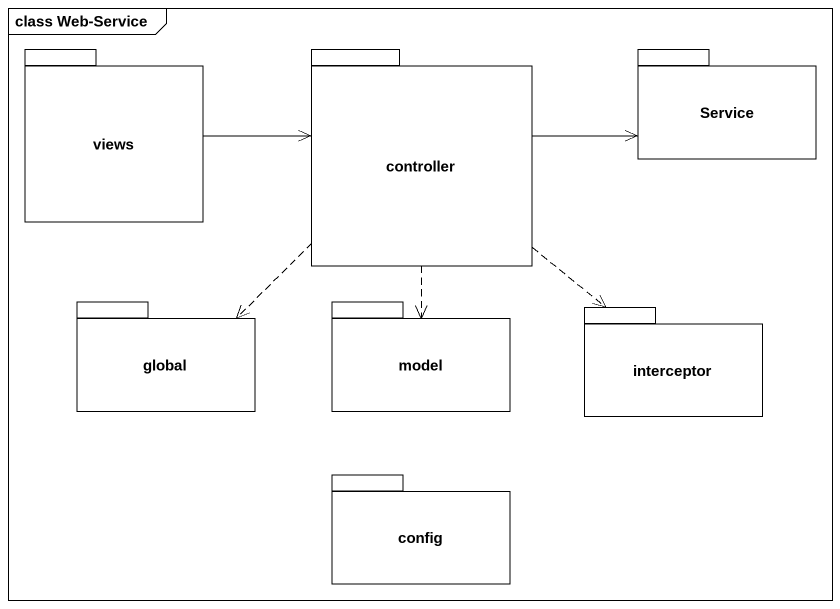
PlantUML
@startuml
mainframe class Web-Service
package views {
}
package controller {
}
package Service {
}
package global {
}
package model {
}
package interceptor {
}
package config {
}
views -right-> controller
controller -right-> Service
controller ..> global
controller ..> model
controller ..> interceptor
@enduml
